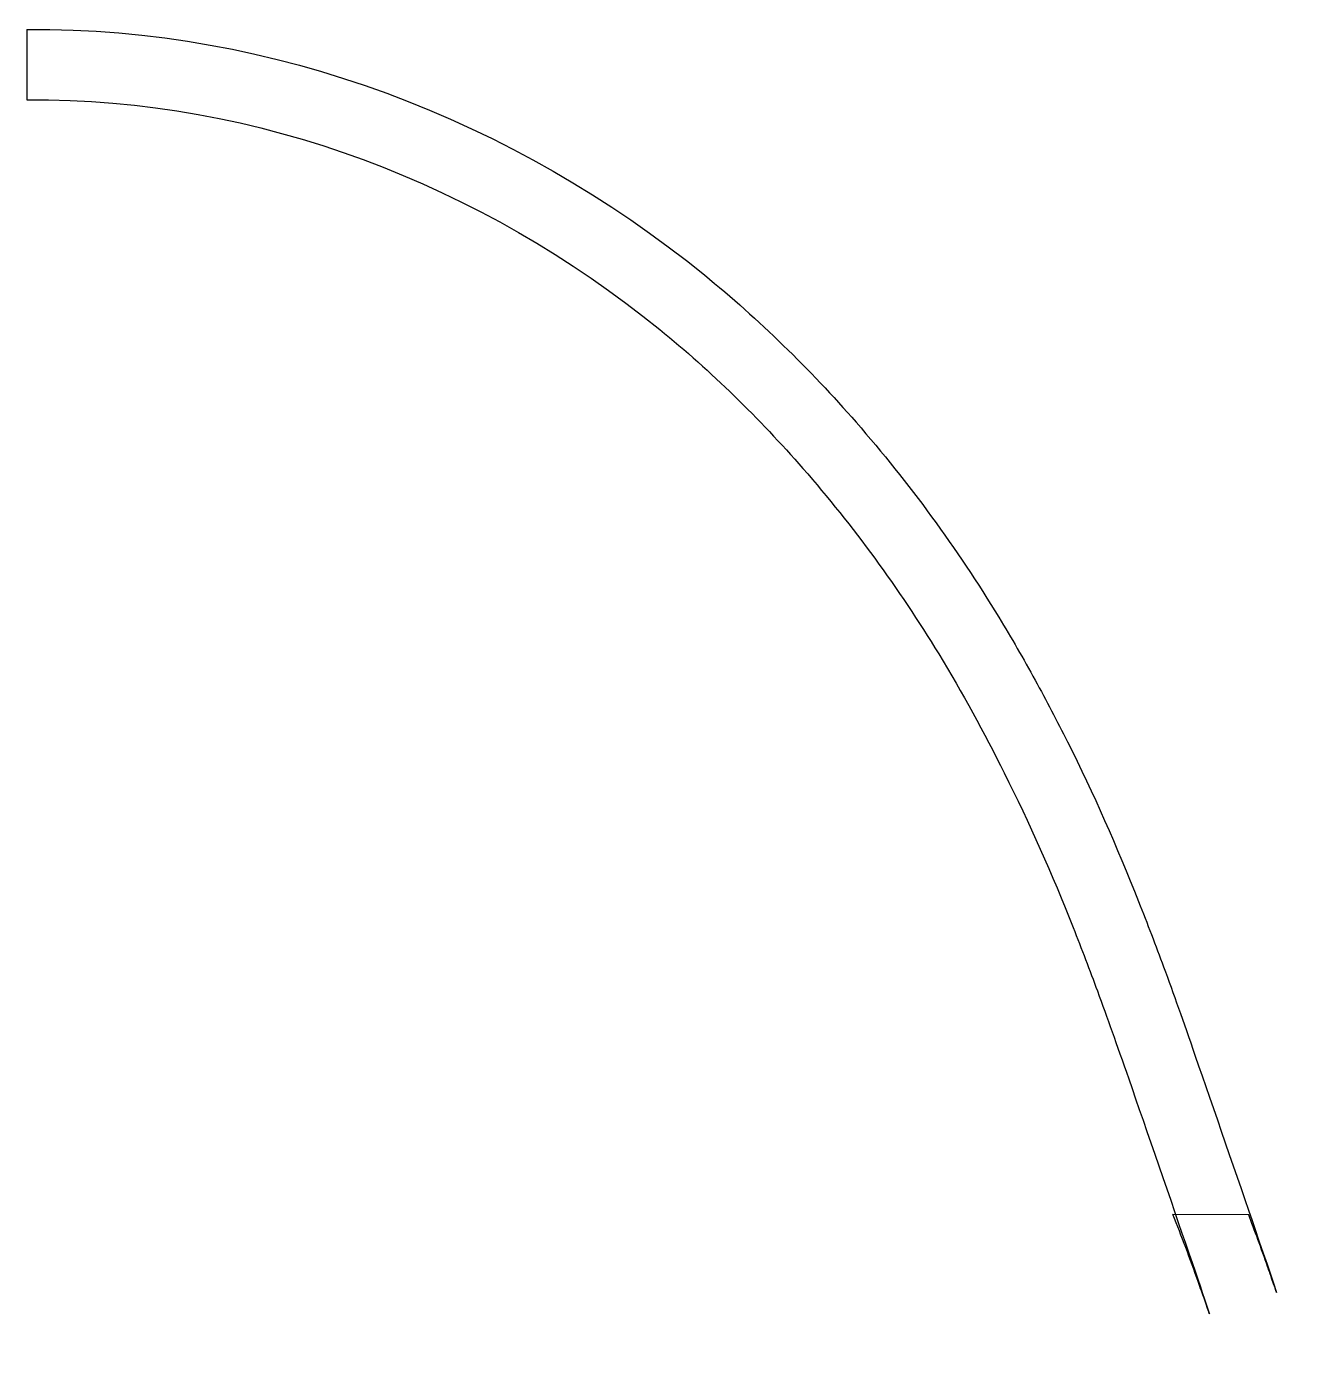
# Model space of a CAD drawing. Header units: millimetres. Extents: x 0 to 36.4, y 15.6 to 54.1.
import ezdxf

# ---------------------------------------------------------------- set-up
doc = ezdxf.new("R2010")
doc.units = ezdxf.units.MM

msp = doc.modelspace()

# ---------------------------------------------------------------- linework, layer by layer
for p, q in [((-0.009, 54.012), (-0.009, 51.991)), ((35.064, 19.98), (32.889, 19.992))]:
    msp.add_line(p, q)
for points, knots in [([(-0.009, 54.012), (7.07, 54.088), (15.979, 50.627), (24.119, 42.636), (27.101, 38.551), (28.929, 35.371), (30.351, 32.665), (31.538, 29.965), (32.727, 26.846), (33.863, 23.615), (36.492, 15.947), (35.476, 18.876), (35.227, 19.564), (35.064, 19.98)], [0, 0, 0, 0, 0.368895, 0.475243, 0.596769, 0.633205, 0.668013, 0.755892, 0.790854, 0.837434, 0.966033, 0.97247, 1, 1, 1, 1]), ([(-0.009, 51.991), (6.609, 52.063), (14.941, 48.811), (22.588, 41.301), (25.785, 36.916), (28.248, 32.404), (29.68, 29.176), (30.823, 26.156), (31.977, 22.897), (34.612, 15.202), (33.435, 18.585), (33.138, 19.371), (32.889, 19.992)], [0, 0, 0, 0, 0.356011, 0.459649, 0.578964, 0.649448, 0.737114, 0.772313, 0.819696, 0.953891, 0.962612, 1, 1, 1, 1])]:
    msp.add_open_spline(points, degree=3, knots=knots)

doc.saveas('drawing.dxf')
